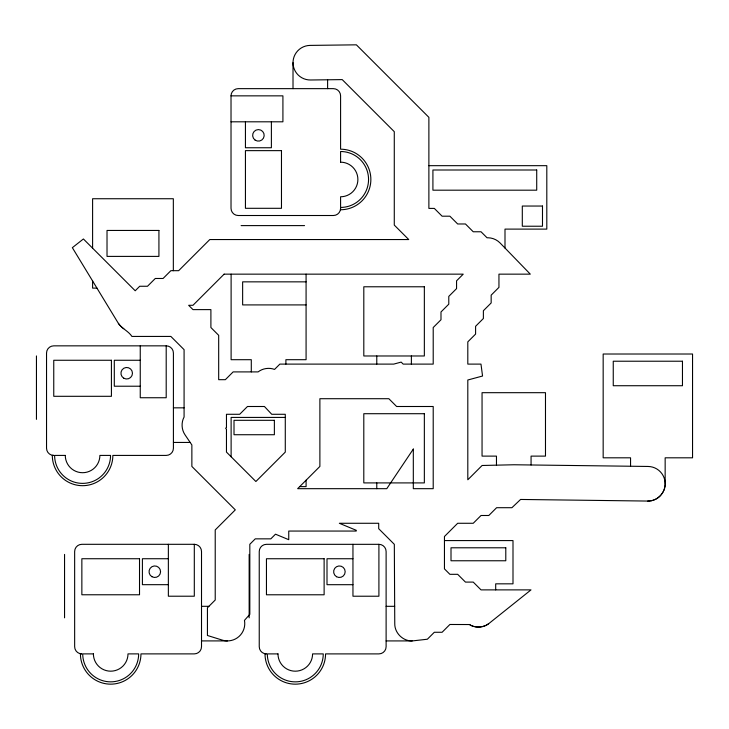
<?xml version="1.0" encoding="UTF-8"?>
<svg xmlns="http://www.w3.org/2000/svg" width="729" height="729" viewBox="0 0 729 729"><rect width="100%" height="100%" fill="white"/><g stroke="black" fill="none" stroke-linecap="round" stroke-linejoin="round"><path stroke-width="1.09" d="M665.112 484.721L665.058 485.569M665.149 483.874L665.158 457.812L692.55 457.812L692.55 354.012L603.165 354.012L603.165 457.812L630.558 457.812L630.558 466.241M664.93 486.407L664.802 487.245M664.593 488.066L664.374 488.886M664.092 489.688L663.791 490.48M663.436 491.246L663.062 492.011M662.625 492.74L662.178 493.46M661.668 494.144L661.157 494.818M660.583 495.447L660.009 496.066M659.38 496.64L658.743 497.205M658.059 497.707L657.376 498.208M488.603 623.723L487.911 624.224M656.647 498.636L655.918 499.064M487.182 624.662L486.453 625.09M655.143 499.429L654.378 499.784M485.678 625.446L484.913 625.801M653.576 500.067L652.774 500.349M484.111 626.093L483.309 626.366M651.954 500.55L651.125 500.75M482.489 626.566L481.659 626.767M650.286 500.869L649.448 500.987M480.821 626.894L479.983 627.004M386.115 640.919L412.404 640.919L427.358 639.224L434.32 632.271L442.102 632.271L449.884 624.48L469.412 624.543M648.6 501.023L647.744 501.06M479.135 627.049L478.279 627.077M231.02 95.854A7.208 7.208 0 0 1 238.228 88.646L333.381 88.646A7.208 7.208 0 0 1 340.589 95.854L340.589 149.199A30.272 30.272 0 0 1 370.861 179.471A30.272 30.272 0 0 1 340.589 209.752L340.589 208.303A7.208 7.208 0 0 1 333.381 215.511L238.228 215.511A7.208 7.208 0 0 1 231.02 208.303L231.02 95.854L282.916 95.854L282.916 121.807L231.02 121.807M428.88 165.674L546.805 165.674L546.805 229.106L504.997 229.106L504.997 248.051M241.108 225.607L304.549 225.607M306.08 281.85L242.639 281.85L242.639 304.913L306.08 304.913M96.948 288.119L92.601 288.119L92.601 280.975M166.203 345.847L53.755 345.847A7.208 7.208 0 0 0 46.538 353.055L46.538 448.207A7.208 7.208 0 0 0 53.755 455.415L52.306 455.415A30.272 30.272 0 0 0 82.587 485.687A30.272 30.272 0 0 0 112.858 455.415L166.203 455.415A7.208 7.208 0 0 0 173.411 448.207L173.411 353.055A7.208 7.208 0 0 0 166.203 345.847L166.203 397.742L140.25 397.742L140.25 345.847M140.25 360.263L114.298 360.263L114.298 386.215L140.25 386.215M173.411 407.839L184.082 407.839M285.285 417.425L231.12 417.425L231.12 456.755M173.411 442.439L190.178 442.439M299.692 486.626L306.089 486.626L306.089 480.229M444.453 540.581L512.997 540.581L512.997 583.829L495.693 583.829L495.693 589.879M194.306 544.308L81.858 544.308A7.208 7.208 0 0 0 74.65 551.516L74.65 646.669A7.208 7.208 0 0 0 81.858 653.886L80.418 653.886A30.272 30.272 0 0 0 110.69 684.157A30.272 30.272 0 0 0 140.961 653.886L194.306 653.886A7.208 7.208 0 0 0 201.514 646.669L201.514 551.516A7.208 7.208 0 0 0 194.306 544.308L194.306 596.213L168.363 596.213L168.363 544.308M378.907 544.326L266.45 544.326A7.208 7.208 0 0 0 259.242 551.534L259.242 646.687A7.208 7.208 0 0 0 266.45 653.895L265.01 653.895A30.272 30.272 0 0 0 295.281 684.166A30.272 30.272 0 0 0 325.562 653.895L378.907 653.895A7.208 7.208 0 0 0 386.115 646.687L386.115 551.534A7.208 7.208 0 0 0 378.907 544.326L378.907 596.222L352.954 596.222L352.954 544.326M168.363 558.733L142.41 558.733L142.41 584.676L168.363 584.676M352.954 558.742L327.002 558.742L327.002 584.694L352.954 584.694M201.514 606.309L208.931 606.309M386.115 606.318L394.662 606.318M201.514 640.909L227.466 640.909M412.158 640.919C402.918 641.192 394.599 632.963 394.763 623.714L394.325 544.326L378.706 528.707L378.706 523.276L339.349 523.276L356.344 530.347L356.199 531.058L288.748 531.058L288.748 539.697L275.489 534.184L270.833 538.849L255.259 538.849L249.819 544.281L249.819 614.347L244.461 620.37A17.305 17.305 0 0 1 229.024 640.837L227.33 640.909A17.305 17.305 0 0 1 222.318 640.117L207.437 635.478L207.437 607.804L215.219 600.013L215.219 529.947L235.303 509.872L191.864 466.432L191.864 444.936L185.029 434.83C181.485 429.654 181.102 422.547 184.082 417.034L184.082 349.656L170.859 336.433L131.931 336.433C128.286 330.92 121.688 328.579 118.189 323.056L72.353 247.669L83.407 238.975L135.202 290.771L139.722 286.26L147.504 286.26L155.286 278.478L163.077 278.478L170.859 270.687L178.641 270.687L209.788 239.549L408.741 239.549L394.28 225.088L394.28 131.667L342.22 79.607L310.518 79.99A17.305 17.305 0 0 1 293.012 62.904L293.076 61.209A17.305 17.305 0 0 1 310.098 45.398L356.381 44.834L428.88 117.333L428.88 208.403L434.32 208.403L442.102 216.194L449.884 216.194L457.675 223.976L465.457 223.976L473.239 231.767L481.031 231.767L487.054 237.791L487.965 237.763A17.305 17.305 0 0 1 500.121 243.012L530.311 274.15L498.946 274.15L498.946 287.372L491.164 295.154L491.164 302.945L483.382 310.727L483.382 318.509L475.59 326.3L475.59 334.082L467.808 341.865L467.808 364.108L480.976 364.108L482.552 376.027L467.808 380L467.808 479.782L482.106 465.485L513.991 464.765L648.072 466.46A17.305 17.305 0 0 1 665.094 482.288C666.206 492.102 657.512 501.452 647.634 501.06L520.588 499.456L511.922 507.703L496.604 507.703L488.813 515.494L481.031 515.494L473.239 523.276L457.675 523.276L444.453 536.498L444.453 568.875L449.884 574.315L457.675 574.315L465.457 582.097L473.239 582.097L481.031 589.879L531.013 589.879L489.195 623.295C483.673 627.797 475.326 628.343 469.321 624.48M477.431 627.031L476.593 626.986M475.745 626.858L474.907 626.721M474.087 626.512L473.267 626.302M472.465 626.011L471.672 625.719M470.907 625.354L470.141 624.981M123.766 328.697L123.064 328.232M122.381 327.722L121.716 327.193M121.087 326.619L120.485 326.027M119.92 325.398L119.374 324.742M118.873 324.068L118.399 323.357M531.067 464.984L531.067 456.117L545.483 456.117L545.483 392.685L482.051 392.685L482.051 456.117L496.467 456.117L496.467 465.157M411.384 355.98L411.384 364.108M376.775 355.98L376.775 364.108M376.775 482.908L376.775 488.676M327.613 79.78L327.613 88.646M306.08 274.15L306.08 359.698L285.896 359.698L285.896 364.108M293.012 62.694L293.012 88.646M271.388 121.807L271.388 147.75L245.436 147.75L245.436 121.807M251.295 371.899L251.295 359.698L231.111 359.698L231.111 274.15M249.154 554.414L249.154 617.855M173.338 270.687L173.338 198.735L92.601 198.735L92.601 248.17M64.553 554.404L64.553 617.837M36.45 355.934L36.45 419.366M413.316 449.073L386.78 488.676L297.642 488.676L319.885 466.432L319.885 398.708L388.849 398.708L396.631 406.5L433.208 406.5L433.208 488.676L413.316 488.676L413.316 449.073M224.122 274.15L192.975 305.287L188.647 305.287L192.975 309.615L210.9 309.615L210.9 327.531L218.682 335.322L218.682 379.681L225.352 379.681L233.143 371.899L258.102 371.899C262.695 368.355 269.119 367.361 274.541 369.421L279.854 364.108L393.724 364.108L401.169 362.103L403.173 364.108L433.208 364.108L433.208 327.531L440.99 319.749L440.99 311.966L448.782 304.175L448.782 296.393L456.564 288.611L456.564 280.82L463.234 274.15L224.122 274.15M226.464 427.504L225.653 428.315L226.464 429.217L226.464 452.098L255.879 481.505L285.285 452.098L285.285 414.282L271.744 414.282L264.436 406.5L247.477 406.5L239.686 414.282L226.464 414.282L226.464 427.504M281.476 150.639L245.436 150.639L245.436 208.303L281.476 208.303L281.476 150.639M536.717 170.003L432.917 170.003L432.917 190.187L536.717 190.187L536.717 170.003M542.485 206.043L522.301 206.043L522.301 226.227L542.485 226.227L542.485 206.043M158.922 230.446L107.017 230.446L107.017 256.398L158.922 256.398L158.922 230.446M424.351 286.779L363.807 286.779L363.807 355.98L424.351 355.98L424.351 286.779M111.419 360.263L53.755 360.263L53.755 396.303L111.419 396.303L111.419 360.263M682.462 361.219L613.253 361.219L613.253 385.723L682.462 385.723L682.462 361.219M424.351 413.707L363.798 413.707L363.798 482.908L424.351 482.908L424.351 413.707M274.377 420.314L234.009 420.314L234.009 434.73L274.377 434.73L274.377 420.314M65.282 455.415L54.611 455.415A27.966 27.966 0 0 0 82.587 483.382A27.966 27.966 0 0 0 110.553 455.415L99.882 455.415A17.305 17.305 0 0 1 82.587 472.711A17.305 17.305 0 0 1 65.282 455.415M505.789 547.789L451.005 547.789L451.005 560.765L505.789 560.765L505.789 547.789M139.521 558.733L81.858 558.733L81.858 594.773L139.521 594.773L139.521 558.733M324.123 558.742L266.45 558.742L266.45 594.782L324.123 594.782L324.123 558.742M93.394 653.886L82.723 653.886A27.966 27.966 0 0 0 110.69 681.852A27.966 27.966 0 0 0 138.656 653.886L127.994 653.886A17.305 17.305 0 0 1 110.69 671.181A17.305 17.305 0 0 1 93.394 653.886M277.986 653.895L267.315 653.895A27.966 27.966 0 0 0 295.281 681.861A27.966 27.966 0 0 0 323.257 653.895L312.586 653.895A17.305 17.305 0 0 1 295.281 671.19A17.305 17.305 0 0 1 277.986 653.895M340.589 162.175L340.589 151.504A27.966 27.966 0 0 1 368.555 179.471A27.966 27.966 0 0 1 340.589 207.437L340.589 196.775A17.305 17.305 0 0 0 357.884 179.471A17.305 17.305 0 0 0 340.589 162.175M336.516 576.712A5.768 5.768 0 0 0 345.172 571.718A5.768 5.768 0 0 0 336.516 566.725A5.768 5.768 0 0 0 336.516 576.712M255.05 140.041A5.768 5.768 0 0 0 264.153 135.922A5.768 5.768 0 0 0 256.034 130.099A5.768 5.768 0 0 0 255.05 140.041M151.924 576.703A5.768 5.768 0 0 0 160.571 571.7A5.768 5.768 0 0 0 151.924 566.706A5.768 5.768 0 0 0 151.924 576.703M123.821 378.233A5.768 5.768 0 0 0 132.468 373.239A5.768 5.768 0 0 0 123.821 368.245A5.768 5.768 0 0 0 123.821 378.233"/></g></svg>
